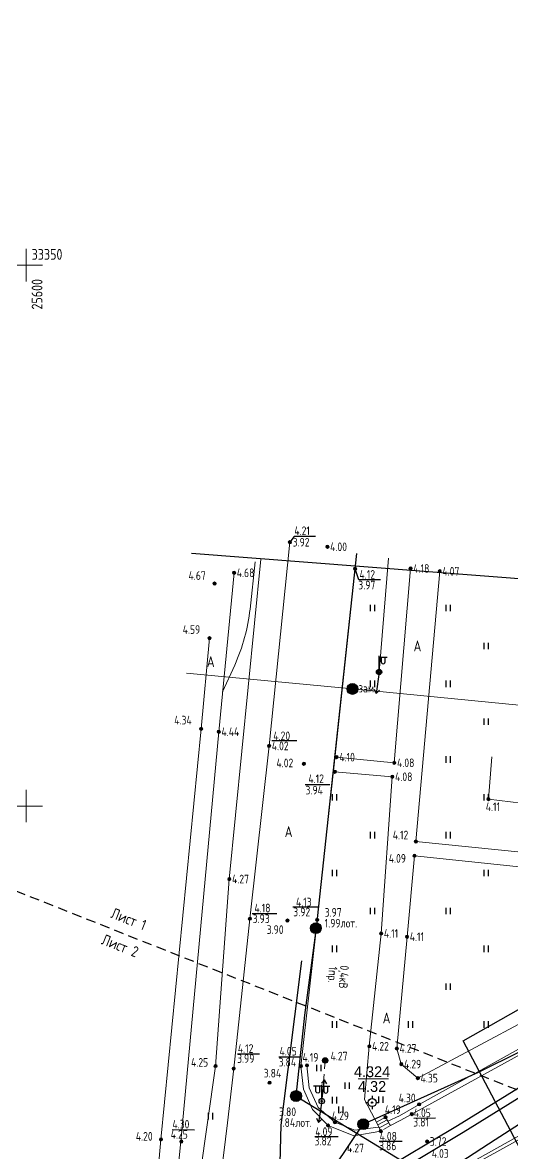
# Model space of a CAD drawing. Header units: metres. Extents: x 24337 to 25822, y 26642 to 34102.
# Drawn here: x 24488.3 to 24533.5, y 33267.9 to 33372.4 of the extents above; entities that cross this region are included whole.
import ezdxf

# ---------------------------------------------------------------- set-up
doc = ezdxf.new("R2010")
doc.units = ezdxf.units.M
for name, pattern in [('AI9-LType1', [1.397000013457404, 0.8889999932712978, -0.5080000201861063]), ('g5_01_5x1_5', [3, 1.5, -1.5]), ('g5_02x1', [3, 2, -1])]:
    doc.linetypes.add(name, pattern=pattern)
for name, color, linetype in [('01_Геодезические пункты', 7, 'Continuous'), ('02_Сетка', 7, 'Continuous'), ('03_Здания и строения', 7, 'Continuous'), ('06_Инженерно-технические сооружения', 7, 'Continuous'), ('07_Объекты электропередачи', 7, 'Continuous'), ('10_Границы покрытий и угодий', 7, 'Continuous'), ('13_Растительность', 7, 'Continuous'), ('14_Ограждения', 7, 'Continuous'), ('19_Горизонтали', 7, 'Continuous'), ('30_Канализация', 7, 'Continuous'), ('31_Водопровод', 7, 'Continuous'), ('35_Телефон', 7, 'Continuous'), ('37_Кабель низкого напряжения', 7, 'Continuous'), ('44_Крышки колодцев', 7, 'Continuous'), ('45_Номера колодцев', 7, 'Continuous'), ('61_Отметки высоты поверхности', 7, 'Continuous')]:
    doc.layers.add(name, color=color, linetype=linetype)
doc.styles.add('LIKE11', font='bm431.shx')
doc.styles.add('LIKE36', font='pragmai.shx')
doc.styles.add('Line_GUGK', font='', dxfattribs={"height": 1})
doc.styles.get("Standard").update_dxf_attribs({"font": 'GOST_0.TTF', "height": 2})
doc.styles.get('Line_GUGK').set_extended_font_data('Bm431', italic=True)
doc.linetypes.add('g5_119_3', pattern='A,8,-2,[31,GUGK_2005.shx,S=0.2000000029802322,R=0,X=0,Y=0],8,[31,GUGK_2005.shx,S=0.2000000029802322,R=180.0000050089563,X=0,Y=0],-2', length=20)
doc.linetypes.add('g5_122_k', pattern='A,2,-2,3,-0.6000000238418579,["К",Line_GUGK,S=2,R=0,X=0,Y=-1],-3,3,-2,8,-2,8,-2,6', length=41.60000002384186)
doc.linetypes.add('g5_122_kl', pattern='A,2,-2,3,-0.6000000238418579,["Кл",Line_GUGK,S=2,R=0,X=0,Y=-1],-5,3,-2,8,-2,8,-2,6', length=43.60000002384186)
doc.linetypes.add('g5_122_kn', pattern='A,2,-2,3,-0.6000000238418579,["Кн",Line_GUGK,S=2,R=0,X=0,Y=-1],-5,3,-2,8,-2,8,-2,6', length=43.60000002384186)
doc.linetypes.add('g5_122_v', pattern='A,2,-2,3,-0.6000000238418579,["В",Line_GUGK,S=2,R=0,X=0,Y=-1],-2.799999952316284,3,-2,8,-2,8,-2,6', length=41.39999997615814)
doc.linetypes.add('g5_133_t', pattern='A,4,[27,GUGK_2005.shx,S=0.800000011920929,R=0,X=0,Y=0],4,-2', length=10)
doc.linetypes.add('g5_386_2', pattern='A,0,-3,[23,GUGK_2005.shx,S=2,R=0,X=2,Y=0],-3', length=6)
doc.linetypes.add('g5_474_1a', pattern='A,2,-0.5,[28,GUGK_2005.shx,S=2,R=0,X=0,Y=0],-0.5,2', length=5)
doc.linetypes.add('g5_474_2a', pattern='A,2,-0.5,[27,GUGK_2005.shx,S=2,R=0,X=0,Y=0],-0.5,2', length=5)

# ---------------------------------------------------------------- blocks, each defined once
blk = doc.blocks.new('g5_115_1')
at = {"color": 0, "flags": 128}
for points in [[(0, 0), (4, 0)], [(3.293582807424627, -0.503222860631241), (4, -9.796850830579018e-16), (3.293582807424627, 0.5032228606312392)]]:
    blk.add_lwpolyline(points, dxfattribs=at)
blk = doc.blocks.new('g5_401')
at = {"color": 0, "flags": 128}
for points in [[(-0.4000000000000057, 0), (-0.4000000000000057, 1.199999999999989)], [(0.4000000000000057, 0), (0.4000000000000057, 1.199999999999989)]]:
    blk.add_lwpolyline(points, dxfattribs=at)
blk = doc.blocks.new('g5_330')
at = {"linetype": 'ByBlock'}
blk.add_hatch(color=0, dxfattribs=at).paths.add_polyline_path([(-0.3, 0, 1), (0.3, 0, 1)])
at = {"color": 0, "linetype": 'ByBlock', "lineweight": -2}
blk.add_circle((0, 0), 0.3, dxfattribs=at)
at = {"color": 0, "linetype": 'ByBlock', "lineweight": 15, "flags": 12}
for tag, p in [('number', (-7.619999885559082, -0.800000011920929)), ('z', (0.5, -0.800000011920929))]:
    blk.add_attdef(tag, p, '', height=1.600000023841858, dxfattribs=at)
blk = doc.blocks.new('g5_117kb')
h = blk.add_hatch(color=255)
h.paths.add_polyline_path([(0.07499999999999994, 0.07500000000000018), (0.9219544457292888, 0.07499999999999996, 0.3674260079860687), (0.07500000000000004, 0.9219544457292888)])
h.paths.add_polyline_path([(-0.07499999999999996, 0.9219544457292888, 0.3674260079860687), (-0.9219544457292888, 0.07500000000000018), (-0.07500000000000005, 0.07500000000000018)])
h.paths.add_polyline_path([(-0.07500000000000008, -0.07499999999999996), (-0.9219544457292888, -0.07499999999999984, 0.3674260079860687), (-0.07500000000000018, -0.9219544457292888)])
h.paths.add_polyline_path([(0.0749999999999998, -0.9219544457292888, 0.3674260079860687), (0.9219544457292888, -0.07499999999999996), (0.07499999999999993, -0.07499999999999996)])
at = {"color": 0, "flags": 128}
for points in [[(-1, 2.220446049250313e-16), (0.9999999999999999, 2.220446049250313e-16)], [(6.123031769111886e-17, 1), (6.123031769111886e-17, -1)]]:
    blk.add_lwpolyline(points, dxfattribs=at)
at = {"color": 0}
blk.add_circle((0, 0), 1, dxfattribs=at)
at = {"style": 'LIKE11', "flags": 8}
for tag, p in [('Номер', (-5.551115123125783e-17, 1.699999988079071)), ('Отметка кольца люка', (6.590375008119238e-16, -2.800000011920929)), ('Отметка земли (возле него)', (6.590375008119238e-16, -4.800000011920929)), ('Верх прокладки', (6.590375008119238e-16, -6.800000011920929)), ('Низ прокладки', (6.590375008119238e-16, -8.800000011920929))]:
    blk.add_attdef(tag, p, '', height=1.600000023841858, dxfattribs=at)
blk = doc.blocks.new('g5_110_1g')
h = blk.add_hatch(color=0)
edge = h.paths.add_edge_path()
edge.add_arc((0, 0), 0.119999997317791, 0, 360.0000100179126)
h = blk.add_hatch(color=255)
edge = h.paths.add_edge_path()
edge.add_arc((0, 0), 0.425000011920929, 0, 360.0000100179126)
edge = h.paths.add_edge_path(flags=16)
edge.add_arc((0, 0), 0.1949999928474426, 0, 360.0000100179126)
at = {"color": 0}
for p, q in [((9.18454765366783e-17, 2.75), (-1.5, 2.75)), ((3.061515884555943e-17, 0.5), (3.061515884555943e-17, 3)), ((-3.061515884555943e-17, 2.75), (1.5, 2.75))]:
    blk.add_line(p, q, dxfattribs=at)
at = {"color": 0, "flags": 128}
for points in [[(-0.4, 2.75), (-0.4, 1.864005494464025, -1.040015697479248), (-1.1, 1.864005494464025), (-1.1, 2.75)], [(0.4, 2.75), (0.4, 1.864005494464025, 1.040015697479248), (1.1, 1.864005494464025), (1.1, 2.75)]]:
    blk.add_lwpolyline(points, format="xyb", dxfattribs=at)
at = {"color": 0}
for radius in [0.5, 0.119999997317791]:
    blk.add_circle((0, 0), radius, dxfattribs=at)
blk = doc.blocks.new('g5_106_1a')
h = blk.add_hatch(color=255)
edge = h.paths.add_edge_path()
edge.add_arc((0, 0), 0.425000011920929, 0, 360)
at = {"color": 0}
blk.add_circle((0, 0), 0.5, dxfattribs=at)
at = {"style": 'LIKE11', "flags": 8}
for tag, p in [('Отметка', (1, 0)), ('Высота опоры', (-7.746835708618164, -2.800000011920929))]:
    blk.add_attdef(tag, p, '', height=1.600000023841858, dxfattribs=at)
blk = doc.blocks.new('g5_005_1')
h = blk.add_hatch(color=255)
edge = h.paths.add_edge_path()
edge.add_arc((0, 0), 0.675000011920929, 0, 360.000244140625)
edge = h.paths.add_edge_path(flags=16)
edge.add_arc((0, 0), 0.2000000029802322, 0, 360.000244140625)
at = {"color": 0}
for p, q in [((-1.25, 0), (-0.75, 0)), ((0, 1.25), (0, 0.75)), ((0.75, 0), (1.25, 0)), ((0, -0.75), (0, -1.25))]:
    blk.add_line(p, q, dxfattribs=at)
for radius in [0.75, 0.125]:
    blk.add_circle((0, 0), radius, dxfattribs=at)
at = {"lineweight": 20, "style": 'LIKE36', "flags": 8}
for tag, p in [('Номер пункта', (-20.10855890953896, -0.9999999999999999)), ('Отметка центра и земли', (2.177346149458002, -1))]:
    blk.add_attdef(tag, p, '', height=2, dxfattribs=at)
blk = doc.blocks.new('g5_110_1c')
h = blk.add_hatch(color=255)
edge = h.paths.add_edge_path()
edge.add_arc((0, 0), 0.425000011920929, 0, 360)
edge = h.paths.add_edge_path(flags=16)
edge.add_arc((0, 0), 0.1949999928474426, 0, 360)
h = blk.add_hatch(color=0)
edge = h.paths.add_edge_path()
edge.add_arc((0, 0), 0.119999997317791, 0, 360)
at = {"color": 0}
for p, q in [((3.061515884555943e-17, 0.5), (3.061515884555943e-17, 3)), ((-3.061515884555943e-17, 2.75), (1.5, 2.75))]:
    blk.add_line(p, q, dxfattribs=at)
at = {"color": 0, "flags": 128}
blk.add_lwpolyline([(0.4, 2.75), (0.4, 1.864005494464025, 1.040015697479248), (1.1, 1.864005494464025), (1.1, 2.75)], format="xyb", dxfattribs=at)
at = {"color": 0}
for radius in [0.5, 0.119999997317791]:
    blk.add_circle((0, 0), radius, dxfattribs=at)
blk = doc.blocks.new('g5_118')
h = blk.add_hatch(color=255)
edge = h.paths.add_edge_path()
edge.add_arc((0, 0), 0.925000011920929, 0, 360)
at = {"color": 0}
blk.add_circle((0, 0), 1, dxfattribs=at)
at = {"style": 'LIKE11', "flags": 8}
for tag, p, height in [('Номер', (0, 1.699999988079071), 1.600000023841858), ('Текст', (1.170981290568942, -0.6603920071274143), 2), ('Отметка кольца люка', (7.145486520431816e-16, -2.800000011920929), 1.600000023841858), ('Отметка земли (возле него)', (7.145486520431816e-16, -4.800000011920929), 1.600000023841858), ('Верх прокладки', (7.145486520431816e-16, -6.800000011920929), 1.600000023841858), ('Низ прокладки', (7.145486520431816e-16, -8.800000011920929), 1.600000023841858)]:
    blk.add_attdef(tag, p, '', height=height, dxfattribs=at)
blk = doc.blocks.new('g5_012')
at = {"color": 92, "linetype": 'ByBlock', "lineweight": -2}
for p, q in [((0, -3), (0, 3)), ((-3, 0), (3, 0))]:
    blk.add_line(p, q, dxfattribs=at)

msp = doc.modelspace()

# ---------------------------------------------------------------- linework, layer by layer
at = {"layer": '01_Геодезические пункты', "color": 7, "lineweight": 20, "ltscale": 0.5, "flags": 128}
msp.add_lwpolyline([(24522.05353214619, 33274.77067487055), (24519.25071527836, 33274.77067487055)], dxfattribs=at)
at = {"layer": '03_Здания и строения', "color": 7, "linetype": 'Continuous', "lineweight": 20, "ltscale": 0.5, "flags": 128}
for points in [[(24531.29615254237, 33300.641), (24531.59672079535, 33304.56139876673)], [(24531.29615254237, 33300.641), (24534.35115260912, 33300.25900000072)]]:
    msp.add_lwpolyline(points, dxfattribs=at)
at = {"layer": '06_Инженерно-технические сооружения', "color": 7, "linetype": 'Continuous', "lineweight": 20, "ltscale": 0.5, "flags": 128}
for points in [[(24522.24315254237, 33270.45), (24522.15990620698, 33270.58931019604), (24522.08255770649, 33270.72577060461), (24522.00953836586, 33270.85537008643), (24521.79615254547, 33271.22899998426), (24520.9451525643, 33270.7719999969), (24521.35215256955, 33269.94900001287)], [(24521.0639027413, 33270.53187367636), (24521.92950440012, 33270.99550631958)], [(24521.20155131956, 33270.25353269379), (24522.08255767961, 33270.72577057879)]]:
    msp.add_lwpolyline(points, dxfattribs=at)
at = {"layer": '07_Объекты электропередачи', "color": 7, "linetype": 'g5_02x1', "lineweight": 20, "ltscale": 0.5, "flags": 128}
msp.add_lwpolyline([(24515.89815254237, 33272.718), (24516.21215255286, 33276.47899991798)], dxfattribs=at)
at = {"layer": '10_Границы покрытий и угодий', "color": 7, "linetype": 'Continuous', "lineweight": 20, "ltscale": 0.5, "flags": 128}
for points in [[(24557.05967777827, 33355.11885307221), (24556.3531525717, 33347.25199983505), (24555.36335664847, 33336.01655433563), (24555.35036307433, 33335.86906097321), (24555.29415255645, 33335.23099944977), (24554.1864876137, 33322.68492362885), (24553.80915254214, 33318.41100166229), (24553.13861578563, 33310.67008064179), (24553.13715261081, 33310.48700187592), (24551.71015232661, 33294.26999900727), (24550.52482002833, 33287.6893105307), (24549.98115271189, 33286.82999656586), (24548.29415291407, 33284.97899864105), (24546.64415234187, 33283.90400169281), (24539.49715298274, 33279.93400047211), (24524.21315067866, 33271.51400230316), (24523.1451536999, 33270.92000053314), (24522.24315327266, 33270.44999931244)], [(24512.95815254237, 33324.389), (24511.03015256907, 33305.55500036621), (24509.26115251566, 33289.58200079346), (24507.76115251566, 33275.72999960327), (24507.20215250041, 33270.70600134278), (24506.21515251185, 33262.65200048828), (24505.17415262248, 33259.75399786377), (24504.59015251185, 33258.87000280762), (24501.78315235163, 33257.64199835205)], [(24501.80065421453, 33257.82633030701), (24501.78815254262, 33258.42500001478), (24502.87015251508, 33268.99100029754), (24506.38015250554, 33306.8700009613), (24507.7951524674, 33321.56500065613)], [(24521.35215254237, 33269.949), (24518.85115261485, 33269.52000000978), (24516.47615261485, 33270.46499997282), (24515.03315277506, 33271.94799995327), (24514.20415277888, 33273.83399999046), (24513.97215242793, 33275.95900022888), (24515.31815262248, 33287.9879995575), (24515.4805805247, 33289.47980368042), (24517.01015253474, 33303.52799856567), (24518.98115249087, 33321.94100057983)], [(24524.10315254237, 33321.961), (24522.59971240069, 33303.99401048279), (24517.27015235926, 33304.51900056458)], [(24526.78915254237, 33321.702), (24524.59315244318, 33296.71299967956), (24549.20815316798, 33294.22299990844), (24549.8911518252, 33302.4100001831), (24547.25898782374, 33302.64818797302)], [(24500.06315254237, 33258.292), (24501.04415254857, 33269.17200011444), (24504.75015234019, 33307.13600177002), (24505.52815269495, 33315.51300067139)], [(24600.12215254237, 33310.762), (24590.99115297724, 33302.76700011444), (24586.37015268733, 33298.87300006104), (24582.9861528628, 33296.63599959564), (24577.48424551417, 33293.51133815003), (24574.02015325953, 33291.54399958802), (24563.07615110804, 33285.38600054932), (24552.85615370204, 33279.80000010681), (24540.36915419032, 33272.92700091553), (24536.95515272547, 33271.09799853516), (24527.18115065028, 33265.61699954224), (24525.72915480067, 33264.85499850464)], [(24520.94515254237, 33270.772), (24520.81415254511, 33271.05299998831), (24519.83915259577, 33272.87199990463), (24520.2911525581, 33277.78699986648), (24521.38615255691, 33288.21699969482), (24522.4161524985, 33302.70299975586), (24517.11915256716, 33303.16600100708)], [(24548.81815254237, 33292.843), (24524.46415245082, 33295.40699989128), (24523.77115165736, 33287.91599995422), (24522.83215248133, 33277.58600003052), (24523.24515258814, 33276.13899952698), (24524.77515327479, 33274.84399945068), (24537.20115291621, 33281.49999958801), (24545.76315247561, 33286.63600022125), (24547.880152519, 33288.77600008774), (24548.81815254237, 33292.843)]]:
    msp.add_lwpolyline(points, dxfattribs=at)
at = {"layer": '10_Границы покрытий и угодий', "color": 7, "linetype": 'g5_01_5x1_5', "lineweight": 20, "ltscale": 0.5, "flags": 128}
msp.add_lwpolyline([(24522.24315254237, 33270.45), (24521.35215256955, 33269.94900001287)], dxfattribs=at)
at = {"layer": '13_Растительность', "color": 92, "linetype": 'g5_386_2', "lineweight": 20, "ltscale": 0.5, "flags": 128}
for points in [[(24507.35615254237, 33293.247), (24510.26217270686, 33322.83676745606)], [(24503.92015254237, 33260.756), (24506.0881525252, 33275.96299977875), (24507.35615265109, 33293.24700112915)]]:
    msp.add_lwpolyline(points, dxfattribs=at)
at = {"layer": '14_Ограждения', "color": 7, "linetype": 'g5_474_2a', "lineweight": 20, "ltscale": 0.5, "flags": 128}
for points in [[(24523.06715254237, 33271.368), (24524.88615254809, 33272.42000004578), (24539.2171521609, 33280.37899967957), (24546.40115217616, 33284.40099999237), (24549.54215292384, 33287.00399967957)], [(24521.14757078835, 33270.30337884336), (24518.96215265939, 33270.02999999433), (24517.1111523504, 33270.7600000134), (24515.57915276238, 33272.14199998289), (24514.74815243432, 33273.95000007062), (24514.53015249917, 33276.02499987989)], [(24536.41515254237, 33270.434), (24525.93748473383, 33264.64101789856)]]:
    msp.add_lwpolyline(points, dxfattribs=at)
at = {"layer": '14_Ограждения', "color": 7, "linetype": 'g5_474_1a', "lineweight": 20, "ltscale": 0.5, "flags": 128}
msp.add_lwpolyline([(24523.06715254237, 33271.368), (24522.0095383351, 33270.8553700738)], dxfattribs=at)
at = {"layer": '19_Горизонтали', "color": 32, "linetype": 'Continuous', "lineweight": 20, "ltscale": 0.5, "elevation": 4.5, "flags": 128}
msp.add_lwpolyline([(24506.73533491733, 33310.55862328498), (24507.8529134238, 33313.03533074348, 0.07833652198314667), (24509.27194829399, 33318.21244291495), (24509.75923590305, 33322.57749840705)], format="xyb", dxfattribs=at)
at = {"layer": '30_Канализация', "color": 12, "linetype": 'g5_122_k', "lineweight": 30, "ltscale": 0.5, "flags": 128}
for points in [[(24511.83715254237, 33258.836), (24519.72815233637, 33270.58799985504), (24530.37732321192, 33275.39987519837), (24553.58231169154, 33286.93070939637), (24558.81415373255, 33297.68100122071), (24559.74315077235, 33304.32399896241), (24561.90315443446, 33317.96000054932), (24571.64315229823, 33317.46500161743), (24578.02314955165, 33315.63699868775), (24585.81250959803, 33331.24373773194), (24586.52015119959, 33343.73400262451), (24587.19114881922, 33360.17099908448), (24586.98242384364, 33372.42643884278)], [(24513.52215254237, 33273.186), (24514.34498202731, 33280.66343606568), (24515.3993666165, 33288.73390210724), (24519.14913999964, 33323.3356963501)], [(24513.52215254237, 33273.186), (24526.19351637293, 33265.43517173386), (24531.90103018214, 33269.17436994171), (24553.68215238978, 33283.17799962616), (24587.64482557703, 33304.77036203003), (24601.44215071131, 33314.92200006104), (24612.25161421229, 33323.28696359253)]]:
    msp.add_lwpolyline(points, dxfattribs=at)
at = {"layer": '30_Канализация', "color": 22, "linetype": 'g5_122_kn', "lineweight": 30, "ltscale": 0.5, "flags": 128}
for points in [[(24506.1871947757, 33257.13940566958), (24528.43480296051, 33270.4570774454), (24596.12226862823, 33312.2738584894), (24596.9074706546, 33327.52866500796)], [(24507.20660884964, 33256.76703141301), (24528.95062931168, 33269.85978482335), (24595.31847866165, 33310.97751496403), (24596.02583797562, 33327.47740433781)], [(24519.63372050187, 33255.8042216207), (24536.30468378922, 33264.32711457266), (24528.9466239061, 33278.28205441489), (24552.38206110856, 33291.58503293051)]]:
    msp.add_lwpolyline(points, dxfattribs=at)
at = {"layer": '30_Канализация', "color": 42, "linetype": 'g5_122_kl', "lineweight": 30, "ltscale": 0.5, "flags": 128}
msp.add_lwpolyline([(24511.83715254237, 33258.836), (24512.1354767399, 33270.49747804261), (24514.04995614459, 33285.69798234558)], dxfattribs=at)
at = {"layer": '31_Водопровод', "color": 94, "linetype": 'g5_122_v', "lineweight": 30, "ltscale": 0.5, "flags": 128}
msp.add_lwpolyline([(24503.86599867569, 33323.36311207485), (24536.10434477554, 33320.88118825627)], dxfattribs=at)
at = {"layer": '35_Телефон', "color": 6, "linetype": 'g5_133_t', "lineweight": 20, "ltscale": 0.5, "flags": 128}
msp.add_lwpolyline([(24536.01489867569, 33309.14761207486), (24518.73161925674, 33310.82545111561), (24503.40894927383, 33312.27092144871)], dxfattribs=at)
at = {"layer": '37_Кабель низкого напряжения', "color": 1, "linetype": 'g5_119_3', "lineweight": 20, "ltscale": 0.5, "flags": 128}
msp.add_lwpolyline([(24521.19115254237, 33312.39), (24522.06334617688, 33322.92414726257)], dxfattribs=at)
at = {"layer": '61_Отметки высоты поверхности', "flags": 128}
for points in [[(24515.32560305186, 33324.90217973875), (24513.346131342, 33324.90217973875), (24512.95815254237, 33324.389)], [(24521.33690195573, 33320.92582161193), (24519.32840573399, 33320.92582161193), (24518.98115249087, 33321.94100057983)], [(24513.58754839304, 33306.01329018402), (24511.28106718272, 33306.01329018402)], [(24516.65812675299, 33301.96619824678), (24514.35164554268, 33301.96619824678)], [(24511.7622410349, 33290.0191179191), (24509.45575982458, 33290.0191179191)], [(24515.54053710206, 33290.63910366429), (24513.23405589174, 33290.63910366429)], [(24508.11660280711, 33277.08822931022), (24510.14408366651, 33277.08822931022)], [(24513.94429198503, 33276.78445280493), (24511.91866643784, 33276.78445280493)], [(24524.4074527972, 33271.14182372029), (24526.41886351465, 33271.1598261615)], [(24502.08093813564, 33270.08304288548), (24504.13065658855, 33270.07658014876)], [(24515.26103751032, 33269.45357107335), (24517.40939057467, 33269.45710847223)], [(24521.18931226013, 33269.00870549948), (24523.32789493662, 33269.00870549948)]]:
    msp.add_lwpolyline(points, dxfattribs=at)
at = {"layer": 'defpoints', "color": 5, "linetype": 'AI9-LType1', "flags": 128}
msp.add_lwpolyline([(24585.87377706313, 33253.1202806884), (24475.41922289922, 33296.99602294716)], dxfattribs=at)

# ---------------------------------------------------------------- block references
at = {"layer": '01_Геодезические пункты', "color": 7, "linetype": 'Continuous', "lineweight": 20, "xscale": 0.5, "yscale": 0.5, "zscale": 0.5}
for p in [(24520.55115254237, 33272.587, 4.316), (24520.55315254237, 33272.586, 4.315)]:
    msp.add_blockref('g5_005_1', p, dxfattribs=at)
at = {"layer": '02_Сетка', "color": 92, "linetype": 'Continuous', "lineweight": 15, "ltscale": 0.5, "xscale": 0.5, "yscale": 0.5}
for p in [(24488.60115254237, 33350), (24488.60115254237, 33300)]:
    msp.add_blockref('g5_012', p, dxfattribs=at)
at = {"layer": '07_Объекты электропередачи', "color": 7, "linetype": 'Continuous', "lineweight": 20, "xscale": 0.5, "yscale": 0.5, "zscale": 0.5}
for name, p in [('g5_110_1c', (24521.19115254237, 33312.39, 4.221)), ('g5_106_1a', (24516.21215254237, 33276.479, 4.269)), ('g5_110_1g', (24515.89815254237, 33272.718, 4.358))]:
    msp.add_blockref(name, p, dxfattribs=at)
at = {"layer": '07_Объекты электропередачи', "color": 7, "linetype": 'Continuous', "lineweight": 20}
for p, xscale, yscale, zscale, rotation in [((24521.19115276362, 33312.39000088501, 1.983642574643341e-07), 0.4999999999999998, 0.4999999999999998, 0.4999999999999998, 262.4005409673924), ((24515.89815254237, 33272.718, 4.358), 0.4999999999999998, 0.4999999999999998, 0.4999999999999998, 82.40052912824687), ((24515.89815254237, 33272.718, 4.358), 0.5, 0.5, 0.5, 261.2014329567049)]:
    msp.add_blockref('g5_115_1', p, dxfattribs=dict(at, xscale=xscale, yscale=yscale, zscale=zscale, rotation=rotation))
at = {"layer": '13_Растительность', "color": 92, "linetype": 'Continuous', "lineweight": 20, "ltscale": 0.5, "xscale": 0.5, "yscale": 0.5}
for p in [(24520.6011525867, 33318.00000000047), (24527.60115206767, 33318.00000000504), (24531.10115254451, 33314.50000000504), (24520.6011525867, 33310.9999998291), (24527.60115206767, 33311.00000000504), (24531.10115254451, 33307.50000000504), (24527.60115206767, 33304.00000000504), (24517.10115251851, 33300.5000004469), (24531.10115254451, 33300.50000000504), (24520.60115251851, 33296.99999997006), (24527.60115206767, 33297.00000000504), (24517.10115251851, 33293.49999997006), (24531.1011525491, 33293.49999993847), (24520.60115251851, 33289.99999997006), (24527.60115207226, 33289.99999999808), (24517.10115251851, 33286.49999997006), (24531.1011525491, 33286.49999999808), (24527.60115207226, 33282.99999993847), (24517.10115251851, 33279.5000004469), (24524.10115207226, 33279.49999993847), (24531.1011525491, 33279.49999993847), (24517.10115251851, 33272.5000004469)]:
    msp.add_blockref('g5_401', p, dxfattribs=at)
at = {"layer": '13_Растительность', "color": 92, "linetype": 'Continuous', "lineweight": 20, "xscale": 0.5, "yscale": 0.5, "zscale": 0.5}
for p in [(24515.65341536998, 33275.4798933534), (24518.25847386716, 33273.84973404841), (24521.37495489139, 33272.55519577681), (24517.66714157025, 33271.61226049255), (24505.63807629904, 33271.02028124818)]:
    msp.add_blockref('g5_401', p, dxfattribs=at)
at = {"layer": '44_Крышки колодцев', "color": 7, "linetype": 'Continuous', "lineweight": 20, "xscale": 0.5, "yscale": 0.5, "zscale": 0.5}
for name, p in [('g5_118', (24518.73161859756, 33310.82545113737)), ('g5_117kb', (24515.35215254237, 33288.705, 3.966)), ('g5_117kb', (24513.52215254237, 33273.186, 3.796)), ('g5_117kb', (24519.72815254237, 33270.588, 4.266))]:
    msp.add_blockref(name, p, dxfattribs=at)
at = {"layer": '61_Отметки высоты поверхности', "color": 7, "linetype": 'Continuous', "lineweight": 20, "xscale": 0.5, "yscale": 0.5, "zscale": 0.5}
for p in [(24512.95815254237, 33324.389, 3.922), (24516.42215254237, 33323.965, 3.999), (24507.79515254237, 33321.565, 4.685), (24518.98115254237, 33321.941, 3.97), (24524.10315254237, 33321.961, 4.177), (24526.78915254237, 33321.702, 4.07), (24505.99615254237, 33320.562, 4.672), (24505.52815254237, 33315.513, 4.588), (24504.75015254237, 33307.136, 4.343), (24506.38015254237, 33306.87, 4.438), (24511.03015254237, 33305.555, 4.022), (24517.27015254237, 33304.519, 4.099), (24514.24815254237, 33303.908, 4.021), (24522.599712347, 33303.99400988886, 4.084), (24517.11915254237, 33303.166, 4.115), (24522.41615254237, 33302.703, 4.083), (24531.29615254237, 33300.641, 4.109), (24524.59315254237, 33296.713, 4.119), (24524.46415254237, 33295.407, 4.089), (24507.35615254237, 33293.247, 4.268), (24509.26115254237, 33289.582, 3.931), (24512.72315254237, 33289.41, 3.901), (24515.48058063651, 33289.47980412705, 3.92), (24521.38615254237, 33288.217, 4.111), (24523.77115254237, 33287.916, 4.109), (24520.29115254237, 33277.787, 4.22), (24522.83215254237, 33277.586, 4.268), (24523.24515254237, 33276.139, 4.292), (24506.08815254237, 33275.963, 4.247), (24507.76115254237, 33275.73, 3.991), (24513.97215254237, 33275.959, 3.844), (24514.53015254237, 33276.025, 4.192), (24511.07915254237, 33274.42, 3.843), (24524.77515254237, 33274.844, 4.347), (24524.88615254237, 33272.42, 4.302), (24521.79615254237, 33271.229, 4.187), (24524.21315254237, 33271.514, 3.808), (24516.47615254237, 33270.465, 3.823), (24517.11115254237, 33270.76, 4.292), (24521.35215254237, 33269.949, 3.86), (24501.04415254237, 33269.172, 4.2), (24502.92715254237, 33268.976, 4.304), (24525.63415254237, 33268.985, 3.719)]:
    msp.add_blockref('g5_330', p, dxfattribs=at)

# ---------------------------------------------------------------- texts
at = {"layer": '01_Геодезические пункты', "color": 7, "linetype": 'Continuous', "lineweight": 20, "ltscale": 0.5, "style": 'LIKE36'}
for s, p in [('4.324', (24518.87222955792, 33274.93505123022)), ('4.32', (24519.24367298958, 33273.57067482286))]:
    msp.add_text(s, height=1, dxfattribs=at).set_placement(p)
at = {"layer": '02_Сетка', "color": 7, "linetype": 'Continuous', "lineweight": 15}
msp.add_text('33350', height=1, dxfattribs=at).set_placement((24489.10115254237, 33350.5))
msp.add_text('25600', height=1, rotation=90.00000250447816, dxfattribs=at).set_placement((24490.10115269973, 33345.90000013908))
at = {"layer": '07_Объекты электропередачи', "color": 7, "linetype": 'Continuous', "lineweight": 15}
for s, rotation, p in [('1пр.', 267.1202290046279, (24516.55306407675, 33285.17179952488)), ('0,4кВ', 266.3362598916938, (24517.60722921494, 33285.2851637966))]:
    msp.add_text(s, height=0.8, rotation=rotation, dxfattribs=at).set_placement(p)
at = {"layer": '10_Границы покрытий и угодий', "color": 7, "linetype": 'Continuous', "lineweight": 15}
for p in [(24524.37496722494, 33314.29490022628), (24505.28059101142, 33312.84741780893), (24512.47296122707, 33297.12941787718), (24521.52100690289, 33279.90335224261)]:
    msp.add_text('А', height=1, dxfattribs=at).set_placement(p)
at = {"layer": '45_Номера колодцев', "color": 7, "linetype": 'Continuous', "lineweight": 15, "ltscale": 0.5}
for s, p in [('зам.', (24519.31710924285, 33310.4952551338)), ('3.97', (24516.16483887487, 33289.76627860105)), ('1.99лот.', (24516.16483887487, 33288.76627860105)), ('3.80', (24511.95461895419, 33271.33312417558)), ('1.84лот.', (24511.95461895419, 33270.33312417558)), ('4.27', (24518.22990540622, 33267.9847459601)), ('4.03', (24526.05800871665, 33267.47813988908))]:
    msp.add_text(s, height=0.8, dxfattribs=at).set_placement(p)
at = {"layer": '61_Отметки высоты поверхности', "color": 7, "linetype": 'Continuous', "lineweight": 15, "ltscale": 0.5}
for s, p in [('4.21', (24513.36354604912, 33325.04730229813)), ('3.92', (24513.20815254237, 33323.98899999404)), ('4.00', (24516.67215254236, 33323.56499999404)), ('4.18', (24524.35315254237, 33321.56099999404)), ('4.67', (24503.59133928391, 33320.90573935706)), ('4.68', (24508.04515254237, 33321.16499999404)), ('4.12', (24519.38434763999, 33321.00992446367)), ('4.07', (24527.03915254237, 33321.30199999404)), ('3.97', (24519.27035671024, 33320.03186664619)), ('4.59', (24503.04984289385, 33315.91676776294)), ('4.34', (24502.27184289385, 33307.53976776294)), ('4.44', (24506.63015254237, 33306.46999999404)), ('4.20', (24511.42038483972, 33306.09068888235)), ('4.02', (24511.28015254237, 33305.15499999404)), ('4.10', (24517.52015254237, 33304.11899999404)), ('4.02', (24511.71105995122, 33303.58125108531)), ('4.08', (24522.84971234699, 33303.5940098829)), ('4.12', (24514.66511027093, 33302.12099564342)), ('4.08', (24522.66615254237, 33302.30299999404)), ('3.94', (24514.39421482677, 33301.0683733461)), ('4.11', (24531.04260062464, 33299.52984689409)), ('4.12', (24522.45267099477, 33296.92024367457)), ('4.09', (24522.08420597753, 33294.75905114913)), ('4.27', (24507.60615254237, 33292.84699999404)), ('4.18', (24509.67779734043, 33290.17149660644)), ('4.13', (24513.51160278654, 33290.72073510394)), ('3.93', (24509.51115254237, 33289.18199999404)), ('3.92', (24513.26414211631, 33289.80146635941)), ('3.90', (24510.81184951828, 33288.17428769487)), ('4.11', (24521.63615254237, 33287.81699999404)), ('4.11', (24524.02115254237, 33287.51599999404)), ('4.12', (24508.1465662529, 33277.1780688837)), ('4.05', (24511.9992356006, 33276.93399422372)), ('4.22', (24520.54115254237, 33277.38699999404)), ('4.27', (24523.08215254236, 33277.18599999404)), ('4.25', (24503.82175018485, 33275.90038008294)), ('3.99', (24508.07885939764, 33276.25403443887)), ('3.84', (24511.91229745567, 33275.92170570167)), ('4.19', (24514.11662987339, 33276.35910256159)), ('4.27', (24516.71215254236, 33276.479)), ('4.29', (24523.49515254237, 33275.73899999404)), ('3.84', (24510.53517505087, 33274.90054239263)), ('4.35', (24525.02515254237, 33274.44399999404)), ('4.30', (24522.99882624301, 33272.61179264785)), ('4.19', (24521.72778201075, 33271.52468280367)), ('4.29', (24516.82010896128, 33270.95728888916, 4.292)), ('3.81', (24524.3474105255, 33270.3677218868)), ('4.05', (24524.38915254237, 33271.23399999404)), ('4.25', (24501.94266968665, 33269.24307857701)), ('4.30', (24502.1000204677, 33270.18668051171)), ('4.09', (24515.29996983679, 33269.49248089159)), ('4.20', (24498.71972779853, 33269.06264533947)), ('3.82', (24515.2291849075, 33268.62231058661)), ('3.86', (24521.19204446117, 33268.17819047168)), ('4.08', (24521.23767037252, 33269.071188299)), ('3.72', (24525.88415254237, 33268.58499999404))]:
    msp.add_text(s, height=0.8, dxfattribs=at).set_placement(p)
at = {"layer": 'defpoints', "color": 5, "linetype": 'Continuous', "char_height": 0.9999999999999999, "attachment_point": 1, "rotation": 338.5094733877806}
for s, insert, width in [('Лист 1', (24496.69478782006, 33290.62658391159, 50.976), 5.809248656447933), ('Лист 2', (24495.83236146893, 33288.19113883393, 50.976), 5.910416449599593)]:
    msp.add_mtext(s, dxfattribs=dict(at, insert=insert, width=width))

doc.saveas('drawing.dxf')
